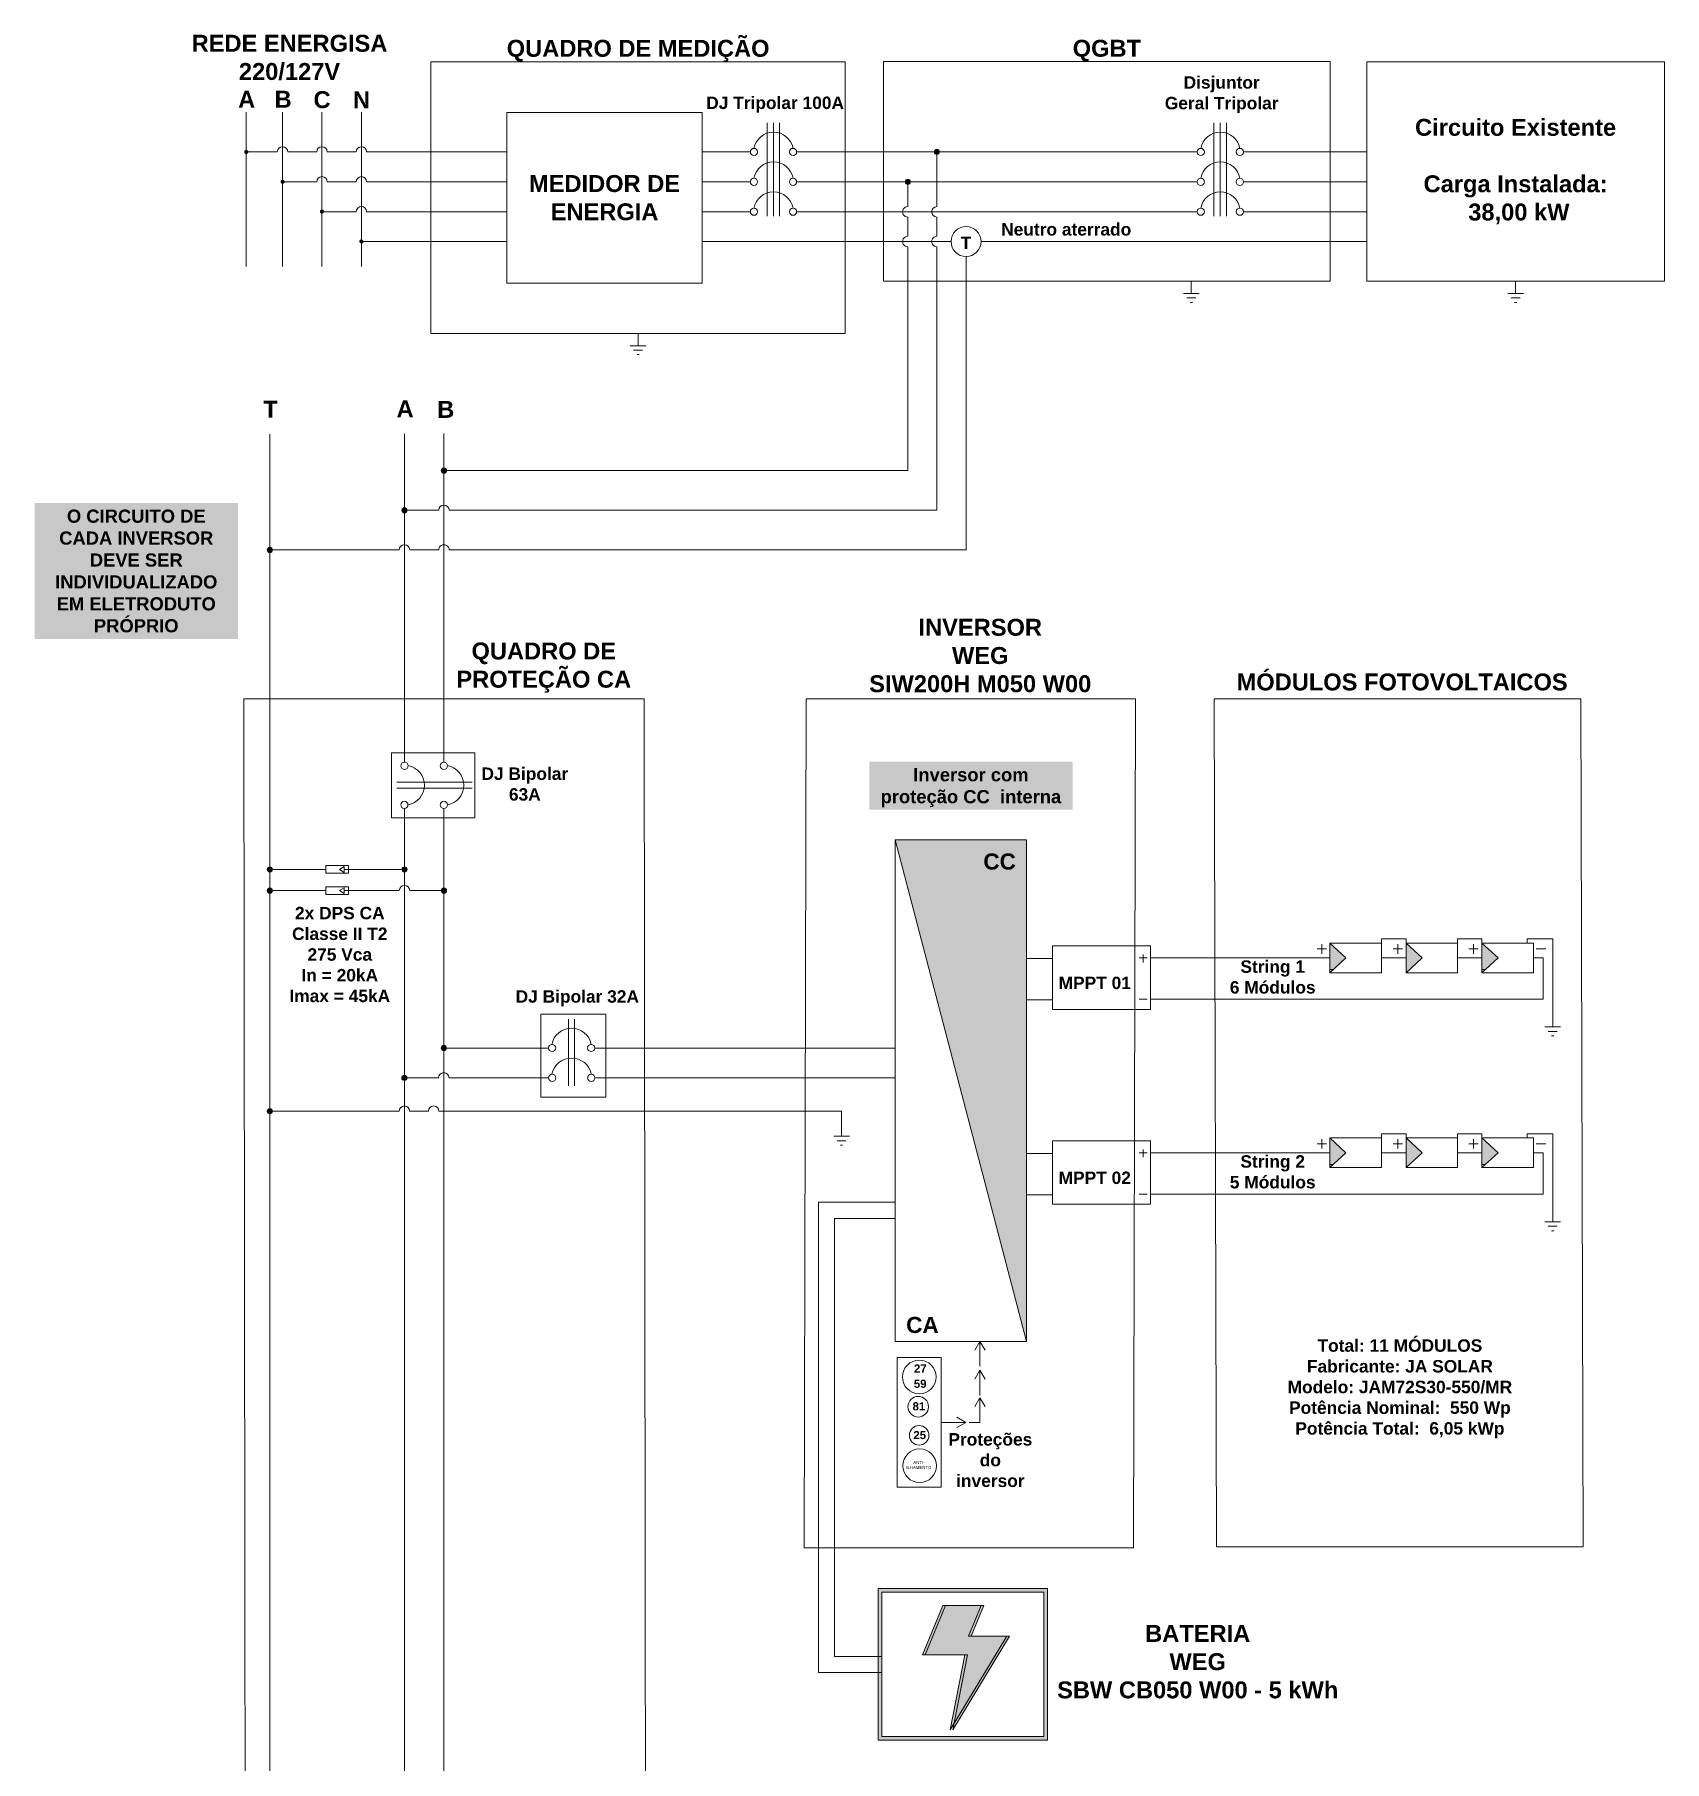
# Model space of a CAD drawing. Header units: millimetres. Extents: x 3949 to 6371, y -2050 to -943.
# Drawn here: x 6284.1 to 6346.1, y -1755.4 to -1689.7 of the extents above; entities that cross this region are included whole.
import ezdxf

# ---------------------------------------------------------------- set-up
doc = ezdxf.new("R2010")
doc.units = ezdxf.units.MM
doc.linetypes.add('ACAD_ISO03W100', pattern=[30, 12, -18])
doc.layers.add('DESENHO', color=7, linetype='Continuous', lineweight=0)
doc.styles.add('Annotative', font='arial.ttf')
doc.styles.add('PDF Arial', font='arial.ttf')
doc.styles.get("Standard").update_dxf_attribs({"font": 'arial.ttf'})
pattern_1 = [(0, (2467.905, -2305.0364), (0, 6.985), [5.08, -1.905]), (90, (2467.905, -2305.0364), (-6.985, 4e-16), [5.08, -1.905])]
pattern_2 = [(0, (2467.905, -2312.446), (0, 6.985), [5.08, -1.905]), (90, (2467.905, -2312.446), (-6.985, 4e-16), [5.08, -1.905])]

# ---------------------------------------------------------------- blocks, each defined once
blk = doc.blocks.new('bolt_grey')
at = {"layer": 'DESENHO', "true_color": 0x939598}
h = blk.add_hatch(color=252, dxfattribs=at)
h.dxf.hatch_style = 1
h.paths.add_polyline_path([(11.79, -26.47), (3.88, -66.86), (34.41, -16.4), (13.82, -16.4), (20.59, 0), (0, 0), (-10.92, -26.47)])
at = {"layer": 'DESENHO', "color": 252, "true_color": 0x939598}
for p, q in [((0, 0), (-10.92, -26.47)), ((0, 0), (20.59, 0)), ((20.59, 0), (13.82, -16.4)), ((34.41, -16.4), (3.88, -66.86)), ((13.82, -16.4), (34.41, -16.4)), ((-10.92, -26.47), (11.79, -26.47)), ((11.79, -26.47), (3.88, -66.86))]:
    blk.add_line(p, q, dxfattribs=at)
blk = doc.blocks.new('bolt')
at = {"layer": 'DESENHO'}
h = blk.add_hatch(color=256, dxfattribs=at)
h.dxf.hatch_style = 1
h.paths.add_polyline_path([(11.79, -26.47), (3.88, -66.86), (34.41, -16.4), (13.82, -16.4), (20.59, 0), (0, 0), (-10.92, -26.47)])
for p, q in [((0, 0), (-10.92, -26.47)), ((0, 0), (20.59, 0)), ((20.59, 0), (13.82, -16.4)), ((34.41, -16.4), (3.88, -66.86)), ((13.82, -16.4), (34.41, -16.4)), ((-10.92, -26.47), (11.79, -26.47)), ((11.79, -26.47), (3.88, -66.86))]:
    blk.add_line(p, q, dxfattribs=at)
blk = doc.blocks.new('battery')
at = {"layer": 'DESENHO'}
h = blk.add_hatch(color=256, dxfattribs=at)
h.dxf.hatch_style = 1
h.paths.add_polyline_path([(0, 0), (0, -81.61), (91.12, -81.61), (91.12, 0)])
h.paths.add_polyline_path([(89.12, -2), (89.12, -79.61), (2, -79.61), (2, -2)], flags=16)
for points in [[(0, 0), (91.12, 0), (91.12, -81.61), (0, -81.61)], [(2, -2), (89.12, -2), (89.12, -79.61), (2, -79.61)]]:
    blk.add_lwpolyline(points, close=True, dxfattribs=at)
for name, p in [('bolt', (34.88, -9.28)), ('bolt_grey', (36.28, -9.28))]:
    blk.add_blockref(name, p, dxfattribs=at)

msp = doc.modelspace()

# ---------------------------------------------------------------- hatches: boundary and pattern name
at = {"layer": 'DESENHO', "lineweight": 0}
h = msp.add_hatch(color=256, dxfattribs=at)
h.dxf.hatch_style = 1
h.paths.add_polyline_path([(6292.279, -1694.189, -1), (6292.12, -1694.189, -1)])
h = msp.add_hatch(color=256, dxfattribs=at)
h.dxf.hatch_style = 1
h.paths.add_polyline_path([(6318.569, -1694.185, 1), (6318.37, -1694.185, 1)])
h = msp.add_hatch(color=256, dxfattribs=at)
h.dxf.hatch_style = 1
h.paths.add_polyline_path([(6293.66, -1695.321, -1), (6293.501, -1695.321, -1)])
h = msp.add_hatch(color=256, dxfattribs=at)
h.dxf.hatch_style = 1
h.paths.add_polyline_path([(6317.461, -1695.325, 1), (6317.262, -1695.325, 1)])
h = msp.add_hatch(color=256, dxfattribs=at)
h.dxf.hatch_style = 1
h.paths.add_polyline_path([(6295.159, -1696.456, -1), (6295, -1696.456, -1)])
h = msp.add_hatch(color=5, dxfattribs=at)
h.dxf.hatch_style = 1
h.paths.add_polyline_path([(6296.659, -1697.592, -1), (6296.5, -1697.592, -1)])
h = msp.add_hatch(color=256, dxfattribs=at)
h.dxf.hatch_style = 1
h.paths.add_polyline_path([(6299.817, -1706.306, 1), (6299.618, -1706.306, 1)])
h = msp.add_hatch(color=256, dxfattribs=at)
h.dxf.hatch_style = 1
h.paths.add_polyline_path([(6298.318, -1707.814, 1), (6298.12, -1707.814, 1)])
h = msp.add_hatch(color=3, dxfattribs=at)
h.dxf.hatch_style = 1
h.paths.add_polyline_path([(6293.199, -1709.322, 1), (6293, -1709.322, 1)])
h = msp.add_hatch(color=256, dxfattribs=at)
h.dxf.hatch_style = 1
h.paths.add_polyline_path([(6321.875, -1720.348), (6316.884, -1720.348), (6321.875, -1739.172)])
h.paths.add_polyline_path([(6320.126, -1721.807), (6321.668, -1721.807), (6321.668, -1720.545), (6320.126, -1720.545)], flags=24)
h = msp.add_hatch(color=256, dxfattribs=at)
h.dxf.hatch_style = 1
h.paths.add_polyline_path([(6321.875, -1720.348), (6316.884, -1720.348), (6321.875, -1739.416)])
h.paths.add_polyline_path([(6320.126, -1721.807), (6321.668, -1721.807), (6321.668, -1720.545), (6320.126, -1720.545)], flags=16)
h = msp.add_hatch(color=3, dxfattribs=at)
h.dxf.hatch_style = 1
h.paths.add_polyline_path([(6293.199, -1721.47, 1), (6293, -1721.47, 1)])
h = msp.add_hatch(color=3, dxfattribs=at)
h.dxf.hatch_style = 1
h.paths.add_polyline_path([(6293.199, -1721.47, 1), (6293, -1721.47, 1)])
h = msp.add_hatch(color=256, dxfattribs=at)
h.dxf.hatch_style = 1
h.paths.add_polyline_path([(6298.317, -1721.47, 1), (6298.118, -1721.47, 1)])
h = msp.add_hatch(color=256, dxfattribs=at)
h.dxf.hatch_style = 1
h.paths.add_polyline_path([(6298.317, -1721.47, 1), (6298.118, -1721.47, 1)])
h = msp.add_hatch(color=3, dxfattribs=at)
h.dxf.hatch_style = 1
h.paths.add_polyline_path([(6293.199, -1722.276, 1), (6293, -1722.276, 1)])
h = msp.add_hatch(color=3, dxfattribs=at)
h.dxf.hatch_style = 1
h.paths.add_polyline_path([(6293.199, -1722.276, 1), (6293, -1722.276, 1)])
h = msp.add_hatch(color=256, dxfattribs=at)
h.dxf.hatch_style = 1
h.paths.add_polyline_path([(6299.817, -1722.276, 1), (6299.618, -1722.276, 1)])
h = msp.add_hatch(color=256, dxfattribs=at)
h.dxf.hatch_style = 1
h.paths.add_polyline_path([(6299.817, -1722.276, 1), (6299.618, -1722.276, 1)])
h = msp.add_hatch(dxfattribs=at)
h.set_pattern_fill('ANGLE')
h.set_pattern_definition(pattern_1)
h.paths.add_polyline_path([(6339.192, -1725.396), (6339.817, -1724.833), (6339.192, -1724.27)])
h.paths.add_polyline_path([(6336.313, -1725.396), (6336.923, -1724.833), (6336.313, -1724.27)])
h.paths.add_polyline_path([(6333.419, -1725.396), (6334.03, -1724.833), (6333.419, -1724.27)])
h = msp.add_hatch(color=7, dxfattribs=at)
h.dxf.hatch_style = 1
h.paths.add_polyline_path([(6333.419, -1725.396), (6334.03, -1724.833), (6333.419, -1724.27)])
h.paths.add_polyline_path([(6336.313, -1725.396), (6336.923, -1724.833), (6336.313, -1724.27)])
h.paths.add_polyline_path([(6339.192, -1725.396), (6339.817, -1724.833), (6339.192, -1724.27)])
h = msp.add_hatch(dxfattribs=at)
h.set_pattern_fill('ANGLE')
h.set_pattern_definition(pattern_1)
h.paths.add_polyline_path([(6339.192, -1725.396), (6339.817, -1724.833), (6339.192, -1724.27)])
h.paths.add_polyline_path([(6336.313, -1725.396), (6336.923, -1724.833), (6336.313, -1724.27)])
h.paths.add_polyline_path([(6333.419, -1725.396), (6334.03, -1724.833), (6333.419, -1724.27)])
h = msp.add_hatch(color=7, dxfattribs=at)
h.dxf.hatch_style = 1
h.paths.add_polyline_path([(6333.419, -1725.396), (6334.03, -1724.833), (6333.419, -1724.27)])
h.paths.add_polyline_path([(6336.313, -1725.396), (6336.923, -1724.833), (6336.313, -1724.27)])
h.paths.add_polyline_path([(6339.192, -1725.396), (6339.817, -1724.833), (6339.192, -1724.27)])
h = msp.add_hatch(color=256, dxfattribs=at)
h.dxf.hatch_style = 1
h.paths.add_polyline_path([(6299.813, -1728.26, 1), (6299.614, -1728.26, 1)])
h = msp.add_hatch(color=256, dxfattribs=at)
h.dxf.hatch_style = 1
h.paths.add_polyline_path([(6298.313, -1729.396, 1), (6298.114, -1729.396, 1)])
h = msp.add_hatch(color=3, dxfattribs=at)
h.dxf.hatch_style = 1
h.paths.add_polyline_path([(6293.195, -1730.663, 1), (6292.996, -1730.663, 1)])
h = msp.add_hatch(dxfattribs=at)
h.set_pattern_fill('ANGLE')
h.set_pattern_definition(pattern_2)
h.paths.add_polyline_path([(6339.192, -1732.806), (6339.817, -1732.242), (6339.192, -1731.679)])
h.paths.add_polyline_path([(6336.313, -1732.806), (6336.923, -1732.242), (6336.313, -1731.679)])
h.paths.add_polyline_path([(6333.419, -1732.806), (6334.03, -1732.242), (6333.419, -1731.679)])
h = msp.add_hatch(color=7, dxfattribs=at)
h.dxf.hatch_style = 1
h.paths.add_polyline_path([(6333.419, -1732.806), (6334.03, -1732.242), (6333.419, -1731.679)])
h.paths.add_polyline_path([(6336.313, -1732.806), (6336.923, -1732.242), (6336.313, -1731.679)])
h.paths.add_polyline_path([(6339.192, -1732.806), (6339.817, -1732.242), (6339.192, -1731.679)])
h = msp.add_hatch(dxfattribs=at)
h.set_pattern_fill('ANGLE')
h.set_pattern_definition(pattern_2)
h.paths.add_polyline_path([(6339.192, -1732.806), (6339.817, -1732.242), (6339.192, -1731.679)])
h.paths.add_polyline_path([(6336.313, -1732.806), (6336.923, -1732.242), (6336.313, -1731.679)])
h.paths.add_polyline_path([(6333.419, -1732.806), (6334.03, -1732.242), (6333.419, -1731.679)])
h = msp.add_hatch(color=7, dxfattribs=at)
h.dxf.hatch_style = 1
h.paths.add_polyline_path([(6333.419, -1732.806), (6334.03, -1732.242), (6333.419, -1731.679)])
h.paths.add_polyline_path([(6336.313, -1732.806), (6336.923, -1732.242), (6336.313, -1731.679)])
h.paths.add_polyline_path([(6339.192, -1732.806), (6339.817, -1732.242), (6339.192, -1731.679)])

# ---------------------------------------------------------------- linework, layer by layer
for p, q in [((6292.194, -1692.675), (6292.194, -1698.55)), ((6293.58, -1692.675), (6293.58, -1698.55)), ((6295.08, -1692.675), (6295.08, -1698.55)), ((6312.011, -1696.633), (6312.011, -1693.082)), ((6312.248, -1696.633), (6312.248, -1693.082)), ((6312.485, -1696.633), (6312.485, -1693.082)), ((6329.006, -1696.633), (6329.006, -1693.082)), ((6329.243, -1696.633), (6329.243, -1693.082)), ((6329.481, -1696.633), (6329.481, -1693.082)), ((6293.381, -1694.189), (6292.279, -1694.189)), ((6293.779, -1694.189), (6294.881, -1694.189)), ((6295.279, -1694.189), (6296.381, -1694.189)), ((6296.778, -1694.189), (6302.114, -1694.189)), ((6309.539, -1694.189), (6311.373, -1694.189)), ((6313.133, -1694.189), (6328.369, -1694.189)), ((6318.469, -1696.268), (6318.469, -1694.284)), ((6330.129, -1694.189), (6334.818, -1694.189)), ((6294.881, -1695.325), (6293.58, -1695.325)), ((6296.381, -1695.325), (6295.279, -1695.325)), ((6302.114, -1695.325), (6296.778, -1695.325)), ((6311.373, -1695.325), (6309.539, -1695.325)), ((6328.369, -1695.325), (6313.134, -1695.325)), ((6317.361, -1696.268), (6317.362, -1695.325)), ((6318.469, -1694.959), (6318.469, -1696.268)), ((6334.818, -1695.325), (6330.129, -1695.325)), ((6296.381, -1696.46), (6295.08, -1696.46)), ((6302.114, -1696.46), (6296.778, -1696.46)), ((6309.539, -1696.46), (6311.373, -1696.46)), ((6313.134, -1696.46), (6328.369, -1696.46)), ((6317.362, -1697.397), (6317.362, -1696.665)), ((6330.129, -1696.46), (6334.818, -1696.46)), ((6317.362, -1706.306), (6317.362, -1697.794)), ((6298.218, -1704.911), (6298.218, -1717.394)), ((6298.218, -1704.911), (6298.218, -1717.394)), ((6299.718, -1704.897), (6299.718, -1717.394)), ((6299.718, -1704.897), (6299.718, -1717.394)), ((6299.718, -1706.306), (6317.362, -1706.306)), ((6299.518, -1707.814), (6298.219, -1707.814)), ((6299.917, -1707.814), (6318.469, -1707.814)), ((6297.93, -1718.155), (6300.788, -1718.155)), ((6297.93, -1718.155), (6300.788, -1718.155)), ((6297.93, -1718.384), (6300.788, -1718.384)), ((6297.93, -1718.384), (6300.788, -1718.384)), ((6298.218, -1719.154), (6298.218, -1791.534)), ((6298.218, -1719.154), (6298.218, -1791.534)), ((6299.718, -1719.154), (6299.718, -1791.534)), ((6299.718, -1719.154), (6299.718, -1791.534)), ((6296.094, -1721.47), (6298.218, -1721.47)), ((6296.094, -1721.47), (6298.218, -1721.47)), ((6296.094, -1722.276), (6298.019, -1722.276)), ((6296.094, -1722.276), (6298.019, -1722.276)), ((6298.417, -1722.276), (6299.817, -1722.276)), ((6298.417, -1722.276), (6299.817, -1722.276)), ((6335.375, -1724.833), (6336.313, -1724.833)), ((6335.375, -1724.833), (6336.313, -1724.833)), ((6338.269, -1724.833), (6339.192, -1724.833)), ((6338.269, -1724.833), (6339.192, -1724.833)), ((6341.163, -1724.833), (6341.524, -1724.833)), ((6341.524, -1724.833), (6341.163, -1724.833)), ((6341.163, -1724.833), (6341.524, -1724.833)), ((6341.524, -1724.833), (6341.163, -1724.833)), ((6341.524, -1724.833), (6341.524, -1726.403)), ((6341.524, -1724.833), (6341.524, -1726.403)), ((6322.867, -1726.432), (6321.875, -1726.429)), ((6322.867, -1726.432), (6321.875, -1726.429)), ((6326.598, -1726.403), (6341.524, -1726.403)), ((6326.598, -1726.403), (6341.524, -1726.403)), ((6304.457, -1729.694), (6304.457, -1727.162)), ((6304.685, -1729.694), (6304.685, -1727.162)), ((6299.813, -1728.26), (6303.695, -1728.26)), ((6305.455, -1728.26), (6313.461, -1728.26)), ((6313.461, -1728.26), (6316.884, -1728.26)), ((6313.461, -1728.26), (6316.884, -1728.26)), ((6298.313, -1729.396), (6298.214, -1729.396)), ((6299.912, -1729.396), (6303.7, -1729.396)), ((6305.46, -1729.396), (6313.461, -1729.396)), ((6313.458, -1729.396), (6316.884, -1729.396)), ((6313.458, -1729.396), (6316.884, -1729.396)), ((6335.375, -1732.242), (6336.313, -1732.242)), ((6335.375, -1732.242), (6336.313, -1732.242)), ((6338.269, -1732.242), (6339.192, -1732.242)), ((6338.269, -1732.242), (6339.192, -1732.242)), ((6341.163, -1732.242), (6341.524, -1732.242)), ((6341.524, -1732.242), (6341.163, -1732.242)), ((6341.163, -1732.242), (6341.524, -1732.242)), ((6341.524, -1732.242), (6341.163, -1732.242)), ((6341.524, -1732.242), (6341.524, -1733.813)), ((6341.524, -1732.242), (6341.524, -1733.813)), ((6322.867, -1733.841), (6321.875, -1733.839)), ((6322.867, -1733.841), (6321.875, -1733.839)), ((6326.598, -1733.813), (6341.524, -1733.813)), ((6326.598, -1733.813), (6341.524, -1733.813)), ((6314.58, -1751.392), (6314.58, -1734.738)), ((6320.105, -1739.416), (6319.911, -1739.752)), ((6320.105, -1739.416), (6319.911, -1739.752)), ((6320.105, -1740.356), (6320.105, -1739.416)), ((6320.105, -1739.416), (6320.299, -1739.752)), ((6320.105, -1740.356), (6320.105, -1739.416)), ((6320.105, -1739.416), (6320.299, -1739.752)), ((6320.105, -1740.516), (6319.911, -1740.852)), ((6320.105, -1740.516), (6319.911, -1740.852)), ((6320.105, -1741.455), (6320.105, -1740.516)), ((6320.105, -1740.516), (6320.299, -1740.852)), ((6320.105, -1741.455), (6320.105, -1740.516)), ((6320.105, -1740.516), (6320.299, -1740.852)), ((6320.105, -1741.558), (6319.911, -1741.894)), ((6320.105, -1741.558), (6319.911, -1741.894)), ((6320.105, -1742.497), (6320.105, -1741.558)), ((6320.105, -1741.558), (6320.299, -1741.894)), ((6320.105, -1742.497), (6320.105, -1741.558)), ((6320.105, -1741.558), (6320.299, -1741.894)), ((6318.629, -1742.497), (6318.629, -1742.497)), ((6318.629, -1742.497), (6319.568, -1742.497)), ((6318.629, -1742.497), (6318.629, -1742.497)), ((6318.629, -1742.497), (6319.568, -1742.497)), ((6319.568, -1742.497), (6319.233, -1742.303)), ((6319.568, -1742.497), (6319.233, -1742.303)), ((6319.568, -1742.497), (6319.233, -1742.691)), ((6319.568, -1742.497), (6319.233, -1742.691)), ((6320.105, -1742.497), (6319.695, -1742.497)), ((6320.105, -1742.497), (6319.695, -1742.497))]:
    msp.add_line(p, q, dxfattribs=at)
at = {"layer": 'DESENHO', "color": 5, "lineweight": 0}
for p, q in [((6296.58, -1692.675), (6296.58, -1698.55)), ((6302.114, -1697.596), (6296.58, -1697.596)), ((6319.007, -1697.596), (6309.539, -1697.596)), ((6334.818, -1697.596), (6320.147, -1697.596))]:
    msp.add_line(p, q, dxfattribs=at)
at = {"layer": 'DESENHO', "color": 0, "lineweight": 0}
for p, q in [((6318.469, -1697.397), (6318.469, -1696.665)), ((6318.469, -1707.814), (6318.469, -1697.794))]:
    msp.add_line(p, q, dxfattribs=at)
at = {"layer": 'DESENHO', "color": 3, "lineweight": 0}
for p, q in [((6319.577, -1698.166), (6319.577, -1709.322)), ((6328.147, -1699.571), (6328.147, -1699.106)), ((6340.481, -1699.571), (6340.481, -1699.106)), ((6328.105, -1699.911), (6328.19, -1699.911)), ((6340.439, -1699.911), (6340.524, -1699.911)), ((6307.105, -1701.556), (6307.105, -1701.091)), ((6307.063, -1701.896), (6307.148, -1701.896)), ((6293.099, -1704.925), (6293.099, -1791.534)), ((6293.099, -1704.925), (6293.099, -1791.534)), ((6293.099, -1709.322), (6298.018, -1709.322)), ((6298.418, -1709.322), (6299.518, -1709.322)), ((6299.917, -1709.322), (6319.577, -1709.322)), ((6295.223, -1721.47), (6293.099, -1721.47)), ((6295.223, -1721.47), (6293.099, -1721.47)), ((6295.223, -1722.276), (6293.099, -1722.276)), ((6295.223, -1722.276), (6293.099, -1722.276)), ((6341.852, -1727.797), (6341.937, -1727.797)), ((6341.852, -1727.797), (6341.937, -1727.797)), ((6298.016, -1730.663), (6292.996, -1730.663)), ((6298.413, -1730.663), (6299.129, -1730.663)), ((6299.526, -1730.663), (6313.461, -1730.663)), ((6314.842, -1730.663), (6313.454, -1730.663)), ((6314.842, -1730.663), (6313.454, -1730.663)), ((6314.842, -1731.618), (6314.842, -1730.663)), ((6314.842, -1731.618), (6314.842, -1730.663)), ((6314.799, -1731.958), (6314.884, -1731.958)), ((6314.799, -1731.958), (6314.884, -1731.958)), ((6341.852, -1735.207), (6341.937, -1735.207)), ((6341.852, -1735.207), (6341.937, -1735.207))]:
    msp.add_line(p, q, dxfattribs=at)
at = {"layer": 'DESENHO', "color": 18, "lineweight": 0, "true_color": 0x000000}
for p, q in [((6295.929, -1721.358), (6295.741, -1721.47)), ((6295.929, -1721.358), (6295.741, -1721.47)), ((6295.741, -1721.47), (6295.929, -1721.581)), ((6295.741, -1721.47), (6295.929, -1721.581)), ((6295.929, -1721.358), (6295.929, -1721.581)), ((6295.929, -1721.358), (6295.929, -1721.581)), ((6296.094, -1721.47), (6295.929, -1721.47)), ((6296.094, -1721.47), (6295.929, -1721.47)), ((6295.929, -1722.165), (6295.741, -1722.276)), ((6295.929, -1722.165), (6295.741, -1722.276)), ((6295.741, -1722.276), (6295.929, -1722.388)), ((6295.741, -1722.276), (6295.929, -1722.388)), ((6295.929, -1722.165), (6295.929, -1722.388)), ((6295.929, -1722.165), (6295.929, -1722.388)), ((6296.094, -1722.276), (6295.929, -1722.276)), ((6296.094, -1722.276), (6295.929, -1722.276))]:
    msp.add_line(p, q, dxfattribs=at)
at = {"layer": 'DESENHO', "color": 1, "lineweight": 0}
for p, q in [((6322.867, -1724.861), (6321.875, -1724.859)), ((6322.867, -1724.861), (6321.875, -1724.859)), ((6326.592, -1724.833), (6333.419, -1724.833)), ((6326.592, -1724.833), (6333.419, -1724.833)), ((6322.867, -1732.271), (6321.875, -1732.269)), ((6322.867, -1732.271), (6321.875, -1732.269)), ((6326.592, -1732.242), (6333.419, -1732.242)), ((6326.592, -1732.242), (6333.419, -1732.242)), ((6313.97, -1752.003), (6313.969, -1734.128)), ((6313.969, -1734.128), (6316.884, -1734.128)), ((6313.97, -1752.003), (6316.375, -1752.003))]:
    msp.add_line(p, q, dxfattribs=at)
at = {"layer": 'DESENHO', "linetype": 'ACAD_ISO03W100', "lineweight": 0}
msp.add_line((6298.151, -1729.396), (6299.515, -1729.396), dxfattribs=at)
at = {"layer": 'DESENHO'}
for p, q in [((6314.58, -1734.738), (6316.884, -1734.738)), ((6314.58, -1751.392), (6316.375, -1751.392))]:
    msp.add_line(p, q, dxfattribs=at)
at = {"layer": 'DESENHO', "lineweight": 0}
for points in [[(6314.986, -1701.091), (6299.225, -1701.091), (6299.225, -1690.764), (6314.986, -1690.764)], [(6316.439, -1690.752), (6333.43, -1690.752), (6333.43, -1699.106), (6316.439, -1699.106)], [(6346.144, -1690.764), (6334.818, -1690.764), (6334.818, -1699.106), (6346.144, -1699.106)], [(6309.539, -1692.69), (6302.114, -1692.69), (6302.114, -1699.173), (6309.539, -1699.173)], [(6307.425, -1791.534), (6292.194, -1791.534), (6292.103, -1714.981), (6307.333, -1714.981)], [(6325.95, -1747.263), (6313.419, -1747.263), (6313.493, -1714.981), (6326.025, -1714.981)], [(6325.95, -1747.263), (6313.419, -1747.263), (6313.493, -1714.981), (6326.025, -1714.981)], [(6342.964, -1714.981), (6329.016, -1714.981), (6329.109, -1747.229), (6343.056, -1747.229)], [(6342.964, -1714.981), (6329.016, -1714.981), (6329.109, -1747.229), (6343.056, -1747.229)], [(6321.875, -1720.348), (6316.884, -1720.348), (6316.884, -1739.416), (6321.875, -1739.416)], [(6321.875, -1720.348), (6316.884, -1720.348), (6316.884, -1739.416), (6321.875, -1739.416)], [(6296.094, -1721.618), (6295.223, -1721.618), (6295.223, -1721.321), (6296.094, -1721.321)], [(6296.094, -1721.618), (6295.223, -1721.618), (6295.223, -1721.321), (6296.094, -1721.321)], [(6296.094, -1722.425), (6295.223, -1722.425), (6295.223, -1722.128), (6296.094, -1722.128)], [(6296.094, -1722.425), (6295.223, -1722.425), (6295.223, -1722.128), (6296.094, -1722.128)], [(6335.375, -1725.396), (6333.419, -1725.396), (6333.419, -1724.27), (6335.375, -1724.27)], [(6335.375, -1725.396), (6333.419, -1725.396), (6333.419, -1724.27), (6335.375, -1724.27)], [(6338.269, -1725.396), (6336.313, -1725.396), (6336.313, -1724.27), (6338.269, -1724.27)], [(6338.269, -1725.396), (6336.313, -1725.396), (6336.313, -1724.27), (6338.269, -1724.27)], [(6341.163, -1725.396), (6339.192, -1725.396), (6339.192, -1724.27), (6341.163, -1724.27)], [(6341.163, -1725.396), (6339.192, -1725.396), (6339.192, -1724.27), (6341.163, -1724.27)], [(6326.592, -1724.376), (6322.867, -1724.376), (6322.867, -1726.795), (6326.592, -1726.795)], [(6326.592, -1724.376), (6322.867, -1724.376), (6322.867, -1726.795), (6326.592, -1726.795)], [(6326.592, -1731.786), (6322.867, -1731.786), (6322.867, -1734.204), (6326.592, -1734.204)], [(6326.592, -1731.786), (6322.867, -1731.786), (6322.867, -1734.204), (6326.592, -1734.204)], [(6335.375, -1732.806), (6333.419, -1732.806), (6333.419, -1731.679), (6335.375, -1731.679)], [(6335.375, -1732.806), (6333.419, -1732.806), (6333.419, -1731.679), (6335.375, -1731.679)], [(6338.269, -1732.806), (6336.313, -1732.806), (6336.313, -1731.679), (6338.269, -1731.679)], [(6338.269, -1732.806), (6336.313, -1732.806), (6336.313, -1731.679), (6338.269, -1731.679)], [(6341.163, -1732.806), (6339.192, -1732.806), (6339.192, -1731.679), (6341.163, -1731.679)], [(6341.163, -1732.806), (6339.192, -1732.806), (6339.192, -1731.679), (6341.163, -1731.679)], [(6318.629, -1740.03), (6316.961, -1740.03), (6316.961, -1744.958), (6318.629, -1744.958)], [(6318.629, -1740.03), (6316.961, -1740.03), (6316.961, -1744.958), (6318.629, -1744.958)]]:
    msp.add_lwpolyline(points, close=True, dxfattribs=at)
at = {"layer": 'DESENHO', "color": 3, "lineweight": 0}
for points in [[(6327.85, -1699.571), (6328.147, -1699.571), (6328.445, -1699.571)], [(6327.978, -1699.741), (6328.147, -1699.741), (6328.317, -1699.741)], [(6340.184, -1699.571), (6340.481, -1699.571), (6340.778, -1699.571)], [(6340.311, -1699.741), (6340.481, -1699.741), (6340.651, -1699.741)], [(6306.808, -1701.556), (6307.105, -1701.556), (6307.402, -1701.556)], [(6306.935, -1701.726), (6307.105, -1701.726), (6307.275, -1701.726)], [(6336.313, -1724.27), (6336.313, -1724.113), (6335.375, -1724.113), (6335.375, -1724.27)], [(6336.313, -1724.27), (6336.313, -1724.113), (6335.375, -1724.113), (6335.375, -1724.27)], [(6339.192, -1724.27), (6339.192, -1724.113), (6338.269, -1724.113), (6338.269, -1724.27)], [(6339.192, -1724.27), (6339.192, -1724.113), (6338.269, -1724.113), (6338.269, -1724.27)], [(6340.916, -1724.113), (6340.916, -1724.113), (6341.894, -1724.113), (6341.894, -1727.458)], [(6340.916, -1724.113), (6340.916, -1724.113), (6340.916, -1724.113), (6340.916, -1724.27)], [(6340.916, -1724.113), (6340.916, -1724.113), (6341.894, -1724.113), (6341.894, -1727.458)], [(6340.916, -1724.113), (6340.916, -1724.113), (6340.916, -1724.113), (6340.916, -1724.27)], [(6341.597, -1727.458), (6341.894, -1727.458), (6342.191, -1727.458)], [(6341.597, -1727.458), (6341.894, -1727.458), (6342.191, -1727.458)], [(6341.724, -1727.628), (6341.894, -1727.628), (6342.064, -1727.628)], [(6341.724, -1727.628), (6341.894, -1727.628), (6342.064, -1727.628)], [(6336.313, -1731.679), (6336.313, -1731.523), (6335.375, -1731.523), (6335.375, -1731.679)], [(6336.313, -1731.679), (6336.313, -1731.523), (6335.375, -1731.523), (6335.375, -1731.679)], [(6339.192, -1731.679), (6339.192, -1731.523), (6338.269, -1731.523), (6338.269, -1731.679)], [(6339.192, -1731.679), (6339.192, -1731.523), (6338.269, -1731.523), (6338.269, -1731.679)], [(6340.916, -1731.523), (6340.916, -1731.523), (6341.894, -1731.523), (6341.894, -1734.868)], [(6340.916, -1731.523), (6340.916, -1731.523), (6340.916, -1731.523), (6340.916, -1731.679)], [(6340.916, -1731.523), (6340.916, -1731.523), (6341.894, -1731.523), (6341.894, -1734.868)], [(6340.916, -1731.523), (6340.916, -1731.523), (6340.916, -1731.523), (6340.916, -1731.679)], [(6314.544, -1731.618), (6314.842, -1731.618), (6315.139, -1731.618)], [(6314.544, -1731.618), (6314.842, -1731.618), (6315.139, -1731.618)], [(6314.672, -1731.788), (6314.842, -1731.788), (6315.011, -1731.788)], [(6314.672, -1731.788), (6314.842, -1731.788), (6315.011, -1731.788)], [(6341.597, -1734.868), (6341.894, -1734.868), (6342.191, -1734.868)], [(6341.597, -1734.868), (6341.894, -1734.868), (6342.191, -1734.868)], [(6341.724, -1735.037), (6341.894, -1735.037), (6342.064, -1735.037)], [(6341.724, -1735.037), (6341.894, -1735.037), (6342.064, -1735.037)]]:
    msp.add_lwpolyline(points, dxfattribs=at)
at = {"layer": 'DESENHO'}
for points in [[(6300.889, -1717.038), (6300.889, -1719.503), (6297.726, -1719.503), (6297.726, -1717.038)], [(6303.41, -1726.968), (6305.876, -1726.968), (6305.876, -1730.131), (6303.41, -1730.131)]]:
    msp.add_lwpolyline(points, close=True, dxfattribs=at)
at = {"layer": 'DESENHO', "lineweight": 0}
for points in [[(6321.875, -1739.416), (6316.884, -1720.348), (6316.884, -1739.416)], [(6321.875, -1739.416), (6316.884, -1720.348), (6316.884, -1739.416)], [(6333.109, -1724.315), (6333.109, -1724.675)], [(6333.109, -1724.315), (6333.109, -1724.675)], [(6333.419, -1725.396), (6334.03, -1724.833), (6333.419, -1724.27)], [(6333.419, -1725.396), (6334.03, -1724.833), (6333.419, -1724.27)], [(6336.003, -1724.315), (6336.003, -1724.675)], [(6336.003, -1724.315), (6336.003, -1724.675)], [(6336.313, -1725.396), (6336.923, -1724.833), (6336.313, -1724.27)], [(6336.313, -1725.396), (6336.923, -1724.833), (6336.313, -1724.27)], [(6338.881, -1724.315), (6338.881, -1724.675)], [(6338.881, -1724.315), (6338.881, -1724.675)], [(6339.192, -1725.396), (6339.817, -1724.833), (6339.192, -1724.27)], [(6339.192, -1725.396), (6339.817, -1724.833), (6339.192, -1724.27)], [(6332.929, -1724.495), (6333.289, -1724.495)], [(6332.929, -1724.495), (6333.289, -1724.495)], [(6335.375, -1724.833), (6336.313, -1724.833)], [(6335.375, -1724.833), (6336.313, -1724.833)], [(6335.823, -1724.495), (6336.183, -1724.495)], [(6335.823, -1724.495), (6336.183, -1724.495)], [(6338.269, -1724.833), (6339.192, -1724.833)], [(6338.269, -1724.833), (6339.192, -1724.833)], [(6338.701, -1724.495), (6339.062, -1724.495)], [(6338.701, -1724.495), (6339.062, -1724.495)], [(6341.268, -1724.495), (6341.628, -1724.495)], [(6341.268, -1724.495), (6341.628, -1724.495)], [(6326.465, -1726.403), (6326.168, -1726.403)], [(6326.465, -1726.403), (6326.168, -1726.403)], [(6332.929, -1731.905), (6333.289, -1731.905)], [(6332.929, -1731.905), (6333.289, -1731.905)], [(6333.109, -1731.724), (6333.109, -1732.085)], [(6333.109, -1731.724), (6333.109, -1732.085)], [(6333.419, -1732.806), (6334.03, -1732.242), (6333.419, -1731.679)], [(6333.419, -1732.806), (6334.03, -1732.242), (6333.419, -1731.679)], [(6335.823, -1731.905), (6336.183, -1731.905)], [(6335.823, -1731.905), (6336.183, -1731.905)], [(6336.003, -1731.724), (6336.003, -1732.085)], [(6336.003, -1731.724), (6336.003, -1732.085)], [(6336.313, -1732.806), (6336.923, -1732.242), (6336.313, -1731.679)], [(6336.313, -1732.806), (6336.923, -1732.242), (6336.313, -1731.679)], [(6338.701, -1731.905), (6339.062, -1731.905)], [(6338.701, -1731.905), (6339.062, -1731.905)], [(6338.881, -1731.724), (6338.881, -1732.085)], [(6338.881, -1731.724), (6338.881, -1732.085)], [(6339.192, -1732.806), (6339.817, -1732.242), (6339.192, -1731.679)], [(6339.192, -1732.806), (6339.817, -1732.242), (6339.192, -1731.679)], [(6341.268, -1731.905), (6341.628, -1731.905)], [(6341.268, -1731.905), (6341.628, -1731.905)], [(6335.375, -1732.242), (6336.313, -1732.242)], [(6335.375, -1732.242), (6336.313, -1732.242)], [(6338.269, -1732.242), (6339.192, -1732.242)], [(6338.269, -1732.242), (6339.192, -1732.242)], [(6326.465, -1733.813), (6326.168, -1733.813)], [(6326.465, -1733.813), (6326.168, -1733.813)]]:
    msp.add_lwpolyline(points, dxfattribs=at)
at = {"layer": 'DESENHO', "color": 1, "lineweight": 0}
for points in [[(6326.465, -1724.833), (6326.168, -1724.833)], [(6326.465, -1724.833), (6326.168, -1724.833)], [(6326.316, -1725.003), (6326.316, -1724.705)], [(6326.316, -1725.003), (6326.316, -1724.705)], [(6326.316, -1732.412), (6326.316, -1732.115)], [(6326.316, -1732.412), (6326.316, -1732.115)], [(6326.465, -1732.242), (6326.168, -1732.242)], [(6326.465, -1732.242), (6326.168, -1732.242)]]:
    msp.add_lwpolyline(points, dxfattribs=at)
at = {"layer": 'DESENHO', "lineweight": 0}
for centre, radius in [((6311.511, -1694.189), 0.137), ((6312.997, -1694.189), 0.137), ((6318.469, -1694.185), 0.0994), ((6328.506, -1694.189), 0.137), ((6329.992, -1694.189), 0.137), ((6293.58, -1695.325), 0.0531), ((6311.511, -1695.325), 0.137), ((6312.997, -1695.325), 0.137), ((6317.362, -1695.325), 0.0994), ((6328.506, -1695.325), 0.137), ((6329.992, -1695.325), 0.137), ((6295.08, -1696.46), 0.0531), ((6311.511, -1696.46), 0.137), ((6312.997, -1696.46), 0.137), ((6328.506, -1696.46), 0.137), ((6329.992, -1696.46), 0.137), ((6299.718, -1706.306), 0.0994), ((6298.219, -1707.814), 0.0994), ((6298.218, -1717.531), 0.137), ((6298.218, -1717.531), 0.137), ((6299.718, -1717.531), 0.137), ((6299.718, -1717.531), 0.137), ((6298.213, -1719.017), 0.137), ((6298.213, -1719.017), 0.137), ((6299.713, -1719.017), 0.137), ((6299.713, -1719.017), 0.137), ((6298.218, -1721.47), 0.0994), ((6298.218, -1721.47), 0.0994), ((6299.718, -1722.276), 0.0994), ((6299.718, -1722.276), 0.0994), ((6299.714, -1728.26), 0.0994), ((6303.832, -1728.26), 0.137), ((6305.318, -1728.26), 0.137), ((6298.214, -1729.396), 0.0994), ((6303.837, -1729.396), 0.137), ((6305.323, -1729.396), 0.137), ((6317.8, -1740.767), 0.641), ((6317.8, -1740.767), 0.641), ((6317.759, -1741.899), 0.392), ((6317.759, -1741.899), 0.392), ((6317.795, -1742.988), 0.372), ((6317.795, -1742.988), 0.372), ((6317.813, -1744.144), 0.639), ((6317.813, -1744.144), 0.639)]:
    msp.add_circle(centre, radius, dxfattribs=at)
at = {"layer": 'DESENHO', "color": 3, "lineweight": 0}
for centre, radius in [((6319.577, -1697.596), 0.57), ((6293.099, -1709.322), 0.0994), ((6293.099, -1721.47), 0.0994), ((6293.099, -1721.47), 0.0994), ((6293.099, -1722.276), 0.0994), ((6293.099, -1722.276), 0.0994), ((6293.095, -1730.663), 0.0994)]:
    msp.add_circle(centre, radius, dxfattribs=at)
at = {"layer": 'DESENHO', "color": 5, "lineweight": 0}
msp.add_circle((6296.58, -1697.596), 0.0531, dxfattribs=at)
at = {"layer": 'DESENHO', "lineweight": 0}
for centre, radius, start, end in [((6312.254, -1694.19), 0.756, 10.50372, 169.49628), ((6329.249, -1694.19), 0.756, 10.50372, 169.49628), ((6293.58, -1694.189), 0.199, 0, 180), ((6295.08, -1694.189), 0.199, 0, 180), ((6296.58, -1694.189), 0.199, 0, 180), ((6312.254, -1695.325), 0.756, 10.50372, 169.49628), ((6329.249, -1695.325), 0.756, 10.50372, 169.49628), ((6295.08, -1695.325), 0.199, 0, 180), ((6296.58, -1695.325), 0.199, 0, 180), ((6312.254, -1696.461), 0.756, 10.50372, 169.49628), ((6329.249, -1696.461), 0.756, 10.50372, 169.49628), ((6296.58, -1696.465), 0.199, 1.3758, 178.6242), ((6317.361, -1696.466), 0.199, 90.00001, 270.03934), ((6318.469, -1696.466), 0.199, 90, 270), ((6317.362, -1697.596), 0.199, 90.00001, 270.03934), ((6318.469, -1697.596), 0.199, 90.00001, 270.03934), ((6299.718, -1707.815), 0.2, 0.29673, 179.72238), ((6298.21, -1718.268), 0.763, 280.54292, 79.09877), ((6298.21, -1718.268), 0.763, 280.54292, 79.09877), ((6299.71, -1718.268), 0.763, 280.54292, 79.09877), ((6299.71, -1718.268), 0.763, 280.54292, 79.09877), ((6298.218, -1722.276), 0.199, 0, 180), ((6298.218, -1722.276), 0.199, 0, 180), ((6304.57, -1728.268), 0.763, 10.93582, 169.09877), ((6304.575, -1729.404), 0.763, 10.93582, 169.09877), ((6299.714, -1729.396), 0.199, 0, 180)]:
    msp.add_arc(centre, radius, start, end, dxfattribs=at)
at = {"layer": 'DESENHO', "color": 3, "lineweight": 0}
for centre, radius, start, end in [((6298.218, -1709.323), 0.2, 0.27757, 179.72243), ((6299.718, -1709.322), 0.2, 359.99928, 180.00072), ((6298.214, -1730.663), 0.199, 0, 180), ((6299.327, -1730.663), 0.199, 0, 180)]:
    msp.add_arc(centre, radius, start, end, dxfattribs=at)

# ---------------------------------------------------------------- block references
at = {"layer": 'DESENHO', "xscale": 0.07066925279020082, "yscale": 0.07066925279020082, "zscale": 0.07066925279020082}
msp.add_blockref('battery', (6316.233, -1748.808), dxfattribs=at)

# ---------------------------------------------------------------- texts
at = {"lineweight": 0, "insert": (6326.299, -1697.374), "char_height": 0.47231, "width": 5.82315, "attachment_point": 9, "style": 'PDF Arial'}
msp.add_mtext('\\pxqc;{\\fArial|b1|i0|c0|p34;Neutro aterrado}', dxfattribs=at)
at = {"layer": 'DESENHO', "lineweight": 0}
for s, insert, char_height, width, attachment_point, style in [('\\pxqc;{\\fArial|b1|i0|c0|p34;REDE ENERGISA\\P220/127V}', (6288.966, -1691.47), 0.64396, 9.75739, 7, 'PDF Arial'), ('\\pxqc;{\\fArial|b1|i0|c0|p34;Disjuntor \\P\\pt9;Geral Tripolar}', (6332.317, -1692.71), 0.47231, 6.03391, 9, 'PDF Arial'), ('{\\fArial|b1|i0|c0|p34;A}', (6292.54, -1692.507), 0.64396, 9.87538, 9, 'PDF Arial'), ('{\\fArial|b1|i0|c0|p34;B}', (6293.926, -1692.507), 0.64396, 9.87538, 9, 'PDF Arial'), ('{\\fArial|b1|i0|c0|p34;C}', (6295.408, -1692.53), 0.64396, 9.87538, 9, 'PDF Arial'), ('\\pxqc;{\\fArial|b1|i0|c0|p34;DJ Tripolar 100A}', (6315.332, -1692.699), 0.47231, 6.03391, 9, 'PDF Arial'), ('\\pxqc;{\\fArial|b1|i0|c0|p34;Circuito Existente\\P\\PCarga Instalada:\\P 38,00 kW }', (6340.481, -1694.935), 0.64396, 11.3255, 5, 'PDF Arial'), ('\\pxqc;{\\fArial|b1|i0|c0|p34;MEDIDOR DE ENERGIA}', (6305.827, -1695.931), 0.64396, 7.4245, 5, 'PDF Arial'), ('{\\fArial|b1|i0|c0|p34;A}', (6298.566, -1704.276), 0.64396, 9.87538, 9, 'PDF Arial'), ('{\\fArial|b1|i0|c0|p34;B}', (6300.112, -1704.299), 0.64396, 9.87538, 9, 'PDF Arial'), ('\\pxqc;{\\fArial|b1|i0|c0|p34;INVERSOR\\PWEG\\PSIW200H M050 W00}', (6314.872, -1714.74), 0.64396, 10.49124, 7, 'PDF Arial'), ('{\\fArial|b1|i0|c0|p34;MÓDULOS FOTOVOLTAICOS}', (6329.869, -1714.673), 0.64396, 13.89124, 7, 'PDF Arial'), ('{\\fArial|b1|i0|c0|p34;MÓDULOS FOTOVOLTAICOS}', (6329.869, -1714.673), 0.64396, 13.89124, 7, 'PDF Arial'), ('\\pxqc;{\\fArial|b1|i0|c0|p34;DJ Bipolar 63A}', (6304.94, -1718.861), 0.47231, 4.29127, 9, 'PDF Arial'), ('\\pxqc;{\\fArial|b1|i0|c0|p34;2x DPS CA\\PClasse II T2\\P275 Vca\\PIn = 20kA\\PImax = 45kA}', (6298.252, -1726.522), 0.47231, 4.98963, 9, 'PDF Arial'), ('\\pxqc;{\\fArial|b1|i0|c0|p34;String 1\\P6 Módulos}', (6333.737, -1726.195), 0.47231, 4.98963, 9, 'PDF Arial'), ('{\\fArial|b1|i0|c0|p34;MPPT 01}', (6325.848, -1726.028), 0.47231, 4.98963, 9, 'PDF Arial'), ('{\\fArial|b1|i0|c0|p34;MPPT 01}', (6325.848, -1726.028), 0.47231, 4.98963, 9, 'PDF Arial'), ('\\pxqc;{\\fArial|b1|i0|c0|p34;DJ Bipolar 32A}', (6307.103, -1726.679), 0.47231, 4.62261, 9, 'PDF Arial'), ('\\pxqc;{\\fArial|b1|i0|c0|p34;String 2\\P5 Módulos}', (6333.737, -1733.604), 0.47231, 4.98963, 9, 'PDF Arial'), ('{\\fArial|b1|i0|c0|p34;MPPT 02}', (6325.848, -1733.438), 0.47231, 4.98963, 9, 'PDF Arial'), ('{\\fArial|b1|i0|c0|p34;MPPT 02}', (6325.848, -1733.438), 0.47231, 4.98963, 9, 'PDF Arial'), ('\\pxqc,t12;{\\fArial|b1|i0|c0|p34;Total: 11 MÓDULOS \\P\\ptz;Fabricante: JA SOLAR\\PModelo: JAM72S30-550/MR\\PPotência Nominal:  550 Wp\\PPotência Total:  6,05 kWp}', (6343.053, -1743.102), 0.47231, 13.94632, 9, 'Annotative'), ('\\pxqc;{\\fArial|b1|i0|c0|p34;BATERIA\\PWEG\\PSBW CB050 W00 - 5 kWh}', (6322.745, -1752.998), 0.64396, 11.28946, 7, 'PDF Arial')]:
    msp.add_mtext(s, dxfattribs=dict(at, insert=insert, char_height=char_height, width=width, attachment_point=attachment_point, style=style))
at = {"layer": 'DESENHO', "lineweight": 0, "style": 'PDF Arial'}
for s, width, gutter_width, heights, insert, char_height, attachment_point in [('\\pxqc;{\\fArial|b1|i0|c0|p34;QUADRO DE MEDIÇÃO}', 15.76132, 18.41, [2.491], (6314.986, -1690.764), 0.64396, 9), ('\\pxqc;{\\fArial|b1|i0|c0|p34;QGBT}', 16.99102, 25.896, [0.713], (6333.43, -1690.752), 0.64396, 9), ('\\pxqc;{\\fArial|b1|i0|c0|p34;QUADRO DE \\PPROTEÇÃO CA}', 13.89124, 25.896, [3.504], (6296.57, -1714.753), 0.64396, 7), ('\\pxqc;{\\fArial|b1|i0|c0|p34;Proteções \\Pdo inversor}', 1.56579, 12.5, [0], (6321.285, -1744.959), 0.47231, 9), ('\\pxqc;{\\fArial|b1|i0|c0|p34;Proteções \\Pdo inversor}', 1.56579, 12.5, [0], (6321.285, -1744.959), 0.47231, 9)]:
    msp.add_mtext_dynamic_manual_height_columns(s, width=width, gutter_width=gutter_width, heights=heights, dxfattribs=dict(at, insert=insert, char_height=char_height, attachment_point=attachment_point))
at = {"layer": 'DESENHO', "color": 5, "lineweight": 0, "insert": (6296.908, -1692.53), "char_height": 0.64396, "width": 9.87538, "attachment_point": 9, "style": 'PDF Arial'}
msp.add_mtext('{\\fArial|b1|i0|c0|p34;N}', dxfattribs=at)
at = {"layer": 'DESENHO', "color": 3, "lineweight": 0, "insert": (6319.94, -1697.879), "char_height": 0.47343, "attachment_point": 9, "style": 'PDF Arial'}
msp.add_mtext_dynamic_manual_height_columns('\\pxqc;{\\fArial|b1|i0|c0|p34;T}', width=0.72842, gutter_width=19.039, heights=[0.524], dxfattribs=at)
at = {"layer": 'DESENHO', "color": 3, "lineweight": 0, "insert": (6293.395, -1704.295), "char_height": 0.64396, "width": 9.87538, "attachment_point": 9, "style": 'PDF Arial'}
msp.add_mtext('{\\fArial|b1|i0|c0|p34;T}', dxfattribs=at)
at = {"layer": 'DESENHO', "char_height": 0.5, "attachment_point": 1, "style": 'PDF Arial', "bg_fill": 1, "box_fill_scale": 1.5, "bg_fill_color": 1, "bg_fill_transparency": 0}
for s, insert in [('\\pxqc;{\\fArial|b1|i0|c0|p34;\\C255;\\c16777215;O CIRCUITO DE CADA INVERSOR DEVE SER INDIVIDUALIZADO EM ELETRODUTO PRÓPRIO}', (6284.396, -1707.787)), ('\\pxqc;{\\fArial|b1|i0|c0|p34;\\C255;\\c16777215;Inversor com proteção CC  interna}', (6316.144, -1717.619))]:
    msp.add_mtext_dynamic_manual_height_columns(s, width=7.23812, gutter_width=55.221, heights=[0], dxfattribs=dict(at, insert=insert))
at = {"layer": 'DESENHO', "lineweight": 0, "char_height": 0.61217, "attachment_point": 9, "style": 'PDF Arial'}
for s, insert in [('{\\fArial|b1|i0|c0|p34;CC}', (6321.471, -1721.483)), ('{\\fArial|b1|i0|c0|p34;CC}', (6321.471, -1721.483)), ('{\\fArial|b1|i0|c0|p34;CA}', (6318.536, -1739.105)), ('{\\fArial|b1|i0|c0|p34;CA}', (6318.536, -1739.105))]:
    msp.add_mtext(s, dxfattribs=dict(at, insert=insert))
at = {"layer": 'DESENHO', "lineweight": 0, "char_height": 0.31036, "attachment_point": 3}
for s, width, heights, insert in [('\\pxql;{\\fArial|b1|i0|c0|p34;27}', 3.9314, [0.102], (6321.529, -1740.292)), ('\\pxql;{\\fArial|b1|i0|c0|p34;27}', 3.9314, [0.102], (6321.529, -1740.292)), ('\\pxql;{\\fArial|b1|i0|c0|p34;59}', 3.9314, [0.102], (6321.523, -1740.871)), ('\\pxql;{\\fArial|b1|i0|c0|p34;59}', 3.9314, [0.102], (6321.523, -1740.871)), ('\\pxql;{\\fArial|b1|i0|c0|p34;81}', 3.9314, [0.102], (6321.475, -1741.728)), ('\\pxql;{\\fArial|b1|i0|c0|p34;81}', 3.9314, [0.102], (6321.475, -1741.728)), ('\\pxql;{\\fArial|b1|i0|c0|p34;25}', 3.9314, [0.102], (6321.507, -1742.822)), ('\\pxql;{\\fArial|b1|i0|c0|p34;25}', 3.9314, [0.102], (6321.507, -1742.822)), ('\\pxqc;{\\H0.375x;ANTI-\\PILHAMENTO}', 1.94381, [0.999], (6318.756, -1743.959)), ('\\pxqc;{\\H0.375x;ANTI-\\PILHAMENTO}', 1.94381, [0.999], (6318.756, -1743.959))]:
    msp.add_mtext_dynamic_manual_height_columns(s, width=width, gutter_width=12.5, heights=heights, dxfattribs=dict(at, insert=insert))

doc.saveas('drawing.dxf')
